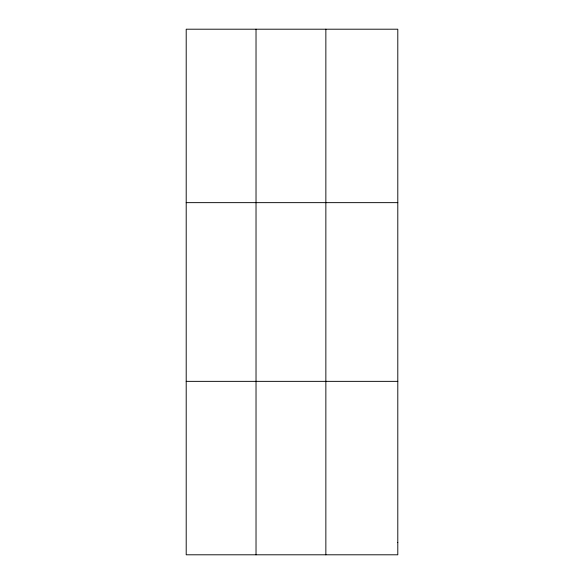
<?xml version="1.0" encoding="UTF-8"?>
<svg xmlns="http://www.w3.org/2000/svg" width="584" height="584" viewBox="0 0 584 584"><rect width="100%" height="100%" fill="white"/><g stroke="black" fill="none" stroke-linecap="round" stroke-linejoin="round"><path stroke-width="0.88" d="M256.026 29.2L256.026 554.8M325.857 29.2L325.857 554.8M186.201 202.648L397.799 202.648M186.201 381.352L397.799 381.352M397.799 542.412L397.799 554.8L186.201 554.8L186.201 29.2L397.799 29.2L397.799 542.412"/></g></svg>
